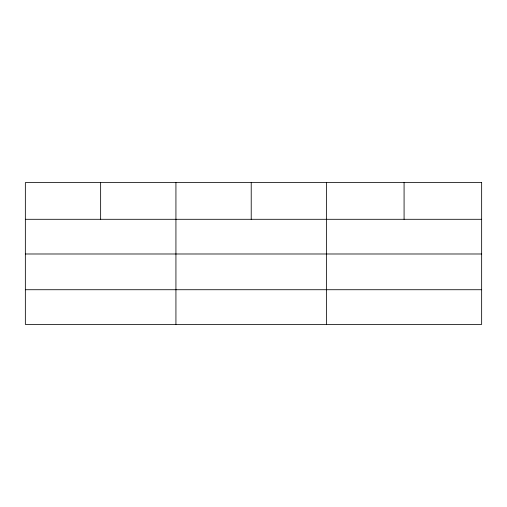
<?xml version="1.0" encoding="UTF-8"?>
<svg xmlns="http://www.w3.org/2000/svg" width="507" height="507" viewBox="0 0 507 507"><rect width="100%" height="100%" fill="white"/><g stroke="black" fill="none" stroke-linecap="round" stroke-linejoin="round"><path stroke-width="0.76" d="M25.35 219.297L481.65 219.297M25.35 253.988L481.65 253.988M25.35 289.725L481.65 289.725M404.079 182.59L404.079 219.297M326.508 182.59L326.508 324.41M251.219 182.59L251.219 219.297M175.929 182.59L175.929 324.41M100.64 182.59L100.64 219.297M481.65 182.59L25.35 182.59L25.35 324.41L481.65 324.41L481.65 182.59"/></g></svg>
